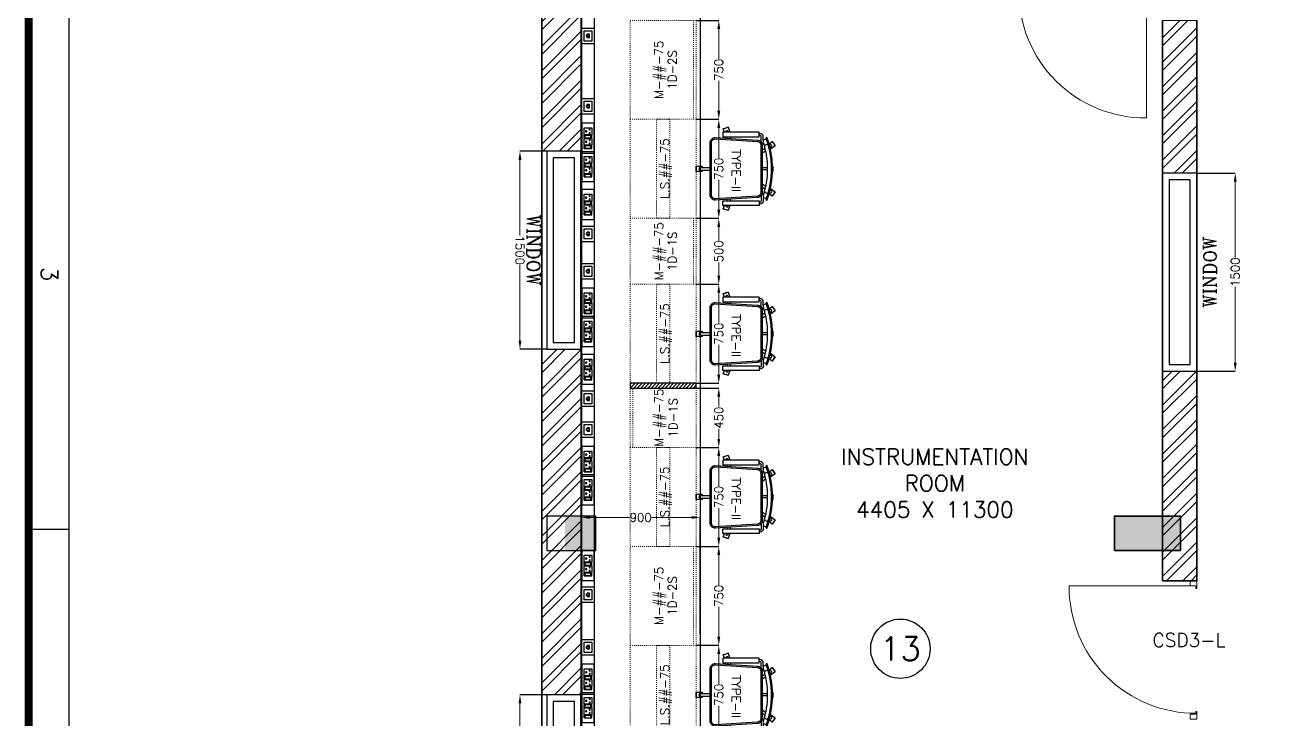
# Model space of a CAD drawing. Extents: x -52083 to 49512, y -145230 to 20224.
# Drawn here: x -50625 to -41232, y -110304 to -105041 of the extents above; entities that cross this region are included whole.
import ezdxf
from ezdxf.enums import TextEntityAlignment as Align

# ---------------------------------------------------------------- set-up
doc = ezdxf.new("R2010")
doc.units = 0
doc.header["$LTSCALE"] = 0.5
doc.header["$MEASUREMENT"] = 0
doc.header["$PDMODE"] = 32
doc.linetypes.add('ACAD_ISO03W100', pattern=[30, 12, -18])
for name, color, linetype, lineweight in [('1050x2100 Door', 6, 'Continuous', 5), ('COL', 1, 'Continuous', 35), ('DIM', 3, 'Continuous', 5), ('Hatch-1', 8, 'Continuous', 5), ('Sa-Block Text', 7, 'Continuous', 18), ('wall-1', 7, 'Continuous', 35)]:
    doc.layers.add(name, color=color, linetype=linetype, lineweight=lineweight)
for name, color, linetype in [('Asbuilt', 7, 'Continuous'), ('GC-2', 22, 'Continuous'), ('GF-1', 21, 'Continuous'), ('PDF_Text', 5, 'Continuous'), ('SA-6MRP', 1, 'Continuous'), ('SA-6MUP', 223, 'Continuous'), ('SA-FUR', 3, 'Continuous'), ('SA-Lan', 3, 'Continuous'), ('TITLE', 7, 'Continuous')]:
    doc.layers.add(name, color=color, linetype=linetype)
doc.styles.add('RomanS', font='romans.shx')
doc.styles.get("Standard").update_dxf_attribs({"font": 'romans.shx'})
doc.dimstyles.new('Sa-dim', dxfattribs={"dimtxt": 65, "dimasz": 65, "dimexe": 0, "dimexo": 0, "dimtad": 0, "dimdec": 0, "dimdsep": 46, "dimtxsty": 'Standard', "dimcen": 0, "dimclrd": 256, "dimclre": 7, "dimclrt": 1, "dimadec": 0, "dimazin": 0, "dimtfac": 1, "dimtdec": 0, "dimtmove": 0, "dimatfit": 3, "dimfxl": 1, "dimlwd": -1, "dimarcsym": 0})
pattern_1 = [(45, (22946.7, -16431.28), (-92.80777, 92.80777), []), (45, (23008.57, -16431.28), (-92.80777, 92.80777), [])]

# ---------------------------------------------------------------- blocks, each defined once
blk = doc.blocks.new('A$C66962185')
at = {"layer": 'TITLE'}
for p, q in [((203723, -139882), (1210, -139882)), ((51190, -141178), (51190, -139882))]:
    blk.add_line(p, q, dxfattribs=at)
at = {"layer": 'TITLE', "const_width": 250}
blk.add_lwpolyline([(205020, 0), (205020, -141178), (0, -141178), (0, 0)], close=True, dxfattribs=at)
at = {"layer": 'TITLE', "style": 'RomanS'}
blk.add_text('3', height=537, dxfattribs=at).set_placement((43009, -140511), align=Align.MIDDLE)
blk = doc.blocks.new('1050x2100')
at = {"layer": '1050x2100 Door'}
for p, q in [((289971.9, 46661.9), (289971.9, 46711.8)), ((289971.9, 46711.8), (290030.3, 46711.8)), ((289971.9, 46661.9), (289971.9, 46711.8)), ((290010.2, 46661.9), (290010.2, 46705.1)), ((290010.2, 46705.1), (290030.3, 46705.1)), ((290030.3, 46705.1), (290030.3, 46711.8)), ((291021.9, 46711.8), (290963.5, 46711.8)), ((290963.5, 46705.1), (290963.5, 46711.8)), ((290983.6, 46705.1), (290963.5, 46705.1)), ((290983.6, 46661.9), (290983.6, 46705.1)), ((291021.9, 46661.9), (291021.9, 46711.8)), ((289971.9, 46661.9), (290010.2, 46661.9)), ((291021.9, 46661.9), (290983.6, 46661.9)), ((290983.6, 46661.9), (290983.6, 45743.9))]:
    blk.add_line(p, q, dxfattribs=at)
blk.add_arc((290976, 46702.9), 959, 179.47012, 270.45631, dxfattribs=at)
blk = doc.blocks.new('*U109')
at = {"color": 5}
blk.add_wipeout([(50, 400), (50, 240), (1450, 240), (1450, 400)], dxfattribs=at)
blk.add_wipeout([(0, 450), (0, 190), (1500, 190), (1500, 450)], dxfattribs=at)
for points in [[(0, 450), (0, 190), (1500, 190), (1500, 450)], [(50, 400), (50, 240), (1450, 240), (1450, 400)]]:
    blk.add_lwpolyline(points, close=True, dxfattribs=at)
blk = doc.blocks.new('*D961')
at = {"layer": 'Defpoints', "color": 0}
for p in [(-41742.5, -106165.7), (-41451.3, -106165.7), (-41742.5, -107665.7)]:
    blk.add_point(p, dxfattribs=at)
at = {"layer": 'DIM', "color": 7, "lineweight": -2}
for p, q in [((-41742.5, -106165.7), (-41451.3, -106165.7)), ((-41742.5, -107665.7), (-41451.3, -107665.7))]:
    blk.add_line(p, q, dxfattribs=at)
at = {"layer": 'DIM'}
for p, q in [((-41451.3, -106230.7), (-41451.3, -106805.2)), ((-41451.3, -107600.7), (-41451.3, -107026.2))]:
    blk.add_line(p, q, dxfattribs=at)
for points in [[(-41462.1, -106230.7), (-41440.5, -106230.7), (-41451.3, -106165.7)], [(-41462.1, -107600.7), (-41440.5, -107600.7), (-41451.3, -107665.7)]]:
    blk.add_solid(points, dxfattribs=at)
at = {"layer": 'DIM', "color": 1, "insert": (-41451.3, -106915.7), "char_height": 65, "attachment_point": 5, "rotation": 90}
blk.add_mtext('1500', dxfattribs=at)
blk = doc.blocks.new('*D966')
at = {"layer": 'Defpoints', "color": 0}
for p in [(-46871.8, -110119.1), (-46669.5, -110119.1), (-46669.5, -111619.1)]:
    blk.add_point(p, dxfattribs=at)
at = {"layer": 'DIM', "color": 7, "lineweight": -2}
for p, q in [((-46669.5, -110119.1), (-46871.8, -110119.1)), ((-46669.5, -111619.1), (-46871.8, -111619.1))]:
    blk.add_line(p, q, dxfattribs=at)
at = {"layer": 'DIM'}
for p, q in [((-46871.8, -110184.1), (-46871.8, -110758.6)), ((-46871.8, -111554.1), (-46871.8, -110979.6))]:
    blk.add_line(p, q, dxfattribs=at)
for points in [[(-46882.7, -110184.1), (-46861, -110184.1), (-46871.8, -110119.1)], [(-46882.7, -111554.1), (-46861, -111554.1), (-46871.8, -111619.1)]]:
    blk.add_solid(points, dxfattribs=at)
at = {"layer": 'DIM', "color": 1, "insert": (-46871.8, -110869.1), "char_height": 65, "attachment_point": 5, "rotation": 270}
blk.add_mtext('1500', dxfattribs=at)
blk = doc.blocks.new('*D967')
at = {"layer": 'Defpoints', "color": 0}
for p in [(-46871.8, -105999.3), (-46669.5, -105999.3), (-46669.5, -107499.3)]:
    blk.add_point(p, dxfattribs=at)
at = {"layer": 'DIM', "color": 7, "lineweight": -2}
for p, q in [((-46669.5, -105999.3), (-46871.8, -105999.3)), ((-46669.5, -107499.3), (-46871.8, -107499.3))]:
    blk.add_line(p, q, dxfattribs=at)
at = {"layer": 'DIM'}
for p, q in [((-46871.8, -106064.3), (-46871.8, -106638.8)), ((-46871.8, -107434.3), (-46871.8, -106859.8))]:
    blk.add_line(p, q, dxfattribs=at)
for points in [[(-46882.7, -106064.3), (-46861, -106064.3), (-46871.8, -105999.3)], [(-46882.7, -107434.3), (-46861, -107434.3), (-46871.8, -107499.3)]]:
    blk.add_solid(points, dxfattribs=at)
at = {"layer": 'DIM', "color": 1, "insert": (-46871.8, -106749.3), "char_height": 65, "attachment_point": 5, "rotation": 270}
blk.add_mtext('1500', dxfattribs=at)
blk = doc.blocks.new('*U100')
at = {"layer": 'SA-FUR', "color": 230, "linetype": 'ACAD_ISO03W100', "lineweight": 13}
for points in [[(750, 500), (0, 500), (0, 0), (750, 0)], [(750, 200), (0, 200), (0, 300), (750, 300)]]:
    blk.add_lwpolyline(points, close=True, dxfattribs=at)
at = {"layer": 'SA-FUR', "color": 7}
blk.add_attdef('TAG-2', text='', height=65, rotation=180, dxfattribs=at).set_placement((375, 295), align=Align.CENTER)
blk = doc.blocks.new('*U91')
at = {"layer": 'SA-FUR', "color": 230, "linetype": 'ACAD_ISO03W100', "lineweight": 13}
blk.add_line((750, 20), (0, 20), dxfattribs=at)
blk.add_lwpolyline([(0, 500), (750, 500), (750, 0), (0, 0)], close=True, dxfattribs=at)
at = {"layer": 'SA-FUR', "color": 7}
for tag, p in [('TAG', (375, 250)), ('TAG-2', (375, 148.4))]:
    blk.add_attdef(tag, text='', height=65, dxfattribs=at).set_placement(p, align=Align.CENTER)
blk = doc.blocks.new('*D1107')
at = {"layer": 'Defpoints', "color": 0}
for p in [(-45536.6, -109743.7), (-45365.2, -109743.7), (-45536.6, -110493.7)]:
    blk.add_point(p, dxfattribs=at)
at = {"layer": 'DIM', "color": 7, "lineweight": -2}
for p, q in [((-45536.6, -109743.7), (-45365.2, -109743.7)), ((-45536.6, -110493.7), (-45365.2, -110493.7))]:
    blk.add_line(p, q, dxfattribs=at)
at = {"layer": 'DIM'}
for p, q in [((-45365.2, -109808.7), (-45365.2, -110034.5)), ((-45365.2, -110428.7), (-45365.2, -110202.9))]:
    blk.add_line(p, q, dxfattribs=at)
for points in [[(-45376.1, -109808.7), (-45354.4, -109808.7), (-45365.2, -109743.7)], [(-45376.1, -110428.7), (-45354.4, -110428.7), (-45365.2, -110493.7)]]:
    blk.add_solid(points, dxfattribs=at)
at = {"layer": 'DIM', "color": 1, "insert": (-45365.2, -110118.7), "char_height": 65, "attachment_point": 5, "rotation": 90}
blk.add_mtext('750', dxfattribs=at)
blk = doc.blocks.new('*D1108')
at = {"layer": 'Defpoints', "color": 0}
for p in [(-45536.6, -108993.7), (-45365.2, -108993.7), (-45536.6, -109743.7)]:
    blk.add_point(p, dxfattribs=at)
at = {"layer": 'DIM', "color": 7, "lineweight": -2}
for p, q in [((-45536.6, -108993.7), (-45365.2, -108993.7)), ((-45536.6, -109743.7), (-45365.2, -109743.7))]:
    blk.add_line(p, q, dxfattribs=at)
at = {"layer": 'DIM'}
for p, q in [((-45365.2, -109058.7), (-45365.2, -109284.5)), ((-45365.2, -109678.7), (-45365.2, -109452.9))]:
    blk.add_line(p, q, dxfattribs=at)
for points in [[(-45376.1, -109058.7), (-45354.4, -109058.7), (-45365.2, -108993.7)], [(-45376.1, -109678.7), (-45354.4, -109678.7), (-45365.2, -109743.7)]]:
    blk.add_solid(points, dxfattribs=at)
at = {"layer": 'DIM', "color": 1, "insert": (-45365.2, -109368.7), "char_height": 65, "attachment_point": 5, "rotation": 90}
blk.add_mtext('750', dxfattribs=at)
blk = doc.blocks.new('PCH-7022')
at = {"layer": 'GC-2', "color": 30, "ltscale": 10}
for p, q in [((-180.7, 231.7), (-179.9, 230.6)), ((-164.5, 243.5), (-159, 235.9)), ((-154.6, 195.8), (-142.2, 178.7)), ((-133.4, 200.6), (-117.5, 178.7)), ((-18.7, 254.1), (-19.1, 259.1)), ((-7.5, 214.3), (-7.5, 178.7)), ((7.5, 214.3), (7.5, 178.7)), ((18.7, 254.1), (19.1, 259.1)), ((133.4, 200.6), (117.5, 178.7)), ((154.6, 195.8), (142.2, 178.7)), ((164.5, 243.5), (159, 235.9)), ((180.7, 231.7), (179.9, 230.6)), ((-282.4, -81.2), (-277.5, -79.7)), ((-242.5, -68.3), (-227.6, -63.4)), ((-242.5, -89.3), (-229, -84.9)), ((242.5, -68.3), (227.6, -63.4)), ((242.5, -89.3), (229, -84.9)), ((282.4, -81.2), (277.5, -79.7)), ((-10, -293.7), (-10, -221.3)), ((10, -293.7), (10, -221.3))]:
    blk.add_line(p, q, dxfattribs=at)
for points in [[(-234.1, 213.6), (-234.1, 213.6, 0.416344), (-237.1, 207.2, 0.412086), (-230.7, 204.2), (-230.7, 204.2, -0.174031), (230.7, 204.2), (230.7, 204.2, 0.412086), (237.1, 207.2), (237.1, 207.2, 0.416344), (234.1, 213.6), (234.1, 213.6, 0.174031)], [(-195, -221.3), (195, -221.3, 0.414214), (235, -181.3), (215, 138.7, 0.414214), (175, 178.7), (-175, 178.7, 0.414214), (-215, 138.7), (-235, -181.3, 0.414214)], [(-195, -211.3), (195, -211.3, 0.414214), (225, -181.3), (205, 138.7, 0.414214), (175, 168.7), (-175, 168.7, 0.414214), (-205, 138.7), (-225, -181.3, 0.414214)]]:
    blk.add_lwpolyline(points, format="xyb", close=True, dxfattribs=at)
for points in [[(-237.1, 207.2), (-237.1, 207.2)], [(-277.5, -122.7), (-242.5, -122.7), (-242.5, 152.3), (-277.5, 152.3)], [(277.5, -122.7), (242.5, -122.7), (242.5, 152.3), (277.5, 152.3)]]:
    blk.add_lwpolyline(points, close=True, dxfattribs=at)
for points in [[(-225.9, 205.9), (-220.6, 191.5, 0.403288), (-201.9, 182.4), (-201.9, 182.4, -0.158526), (201.9, 182.4), (201.9, 182.4, 0.403288), (220.6, 191.5), (225.9, 205.9)], [(-193.1, 216.5, 0.029136), (-192.6, 216.6)], [(-188.5, 217.8), (-182.3, 202.3, 0.378791), (-164.6, 193.3)], [(19.1, 259.1, 0.013665), (-19.1, 259.1)], [(188.5, 217.8), (182.3, 202.3), (182.3, 202.3, -0.378791), (164.6, 193.3)], [(192.6, 216.6, 0.029136), (193.1, 216.5, 0.029136)], [(-214.2, 183.7), (-242.5, 183.7, 0.414214), (-267.5, 158.7), (-267.5, 152.3)], [(-201.5, 168.7), (-242.5, 168.7, 0.414214), (-252.5, 158.7), (-252.5, 152.3)], [(-185.7, 177.3, 0.311343), (-195, 183.7), (-197.6, 183.7)], [(185.7, 177.3, -0.311343), (195, 183.7), (197.6, 183.7)], [(201.5, 168.7), (242.5, 168.7, -0.414214), (252.5, 158.7), (252.5, 152.3)], [(214.2, 183.7), (242.5, 183.7, -0.414214), (267.5, 158.7), (267.5, 152.3)]]:
    blk.add_lwpolyline(points, format="xyb", dxfattribs=at)
for points in [[(-190.2, 227.7), (-207.2, 251.2), (-174.8, 274.7), (-148.4, 238.3)], [(148.4, 238.3), (174.8, 274.7), (207.2, 251.2), (190.2, 227.7)], [(-277.5, -111.2), (-302.9, -119.5), (-315.3, -81.4), (-277.5, -69.1)], [(277.5, -69.1), (315.3, -81.4), (302.9, -119.5), (277.5, -111.2)], [(10, -280), (20, -280), (20, -325), (-20, -325), (-20, -280), (-10, -280)]]:
    blk.add_lwpolyline(points, dxfattribs=at)
for centre, radius, start, end in [((0, 0), 325, 122.47188, 129.52812), ((-172.6, 237.6), 10, 36, 216), ((172.6, 237.6), 10, 324, 144), ((0, 0), 325, 50.47188, 57.52812), ((0, 0), 325, 194.47188, 201.52812), ((-279.3, -90.7), 10, 108, 280.28772), ((279.3, -90.7), 10, 259.71228, 72), ((0, 0), 325, 338.47188, 345.52812), ((0, 0), 325, 266.47188, 273.52812), ((0, -293.7), 10, 180, 0)]:
    blk.add_arc(centre, radius, start, end, dxfattribs=at)
at = {"layer": 'PDF_Text', "insert": (13.6, -21), "char_height": 65, "width": 310.353, "attachment_point": 5}
blk.add_mtext('{\\C1;TYPE-II}', dxfattribs=at)
blk = doc.blocks.new('*D1109')
at = {"layer": 'Defpoints', "color": 0}
for p in [(-45536.6, -108243.7), (-45365.2, -108243.7), (-45536.6, -108993.7)]:
    blk.add_point(p, dxfattribs=at)
at = {"layer": 'DIM', "color": 7, "lineweight": -2}
for p, q in [((-45536.6, -108243.7), (-45365.2, -108243.7)), ((-45536.6, -108993.7), (-45365.2, -108993.7))]:
    blk.add_line(p, q, dxfattribs=at)
at = {"layer": 'DIM'}
for p, q in [((-45365.2, -108308.7), (-45365.2, -108534.5)), ((-45365.2, -108928.7), (-45365.2, -108702.9))]:
    blk.add_line(p, q, dxfattribs=at)
for points in [[(-45376.1, -108308.7), (-45354.4, -108308.7), (-45365.2, -108243.7)], [(-45376.1, -108928.7), (-45354.4, -108928.7), (-45365.2, -108993.7)]]:
    blk.add_solid(points, dxfattribs=at)
at = {"layer": 'DIM', "color": 1, "insert": (-45365.2, -108618.7), "char_height": 65, "attachment_point": 5, "rotation": 90}
blk.add_mtext('750', dxfattribs=at)
blk = doc.blocks.new('*U102')
at = {"layer": 'SA-FUR', "color": 230, "linetype": 'ACAD_ISO03W100', "lineweight": 13}
blk.add_line((450, 20), (0, 20), dxfattribs=at)
blk.add_lwpolyline([(0, 500), (450, 500), (450, 0), (0, 0)], close=True, dxfattribs=at)
at = {"layer": 'SA-FUR', "color": 7}
for tag, p in [('TAG-2', (225, 357.8)), ('TAG', (225, 250))]:
    blk.add_attdef(tag, text='', height=65, rotation=180, dxfattribs=at).set_placement(p, align=Align.CENTER)
blk = doc.blocks.new('*D1115')
at = {"layer": 'Defpoints', "color": 0}
for p in [(-45536.6, -107793.7), (-45536.6, -108243.7), (-45365.2, -108243.7)]:
    blk.add_point(p, dxfattribs=at)
at = {"layer": 'DIM', "color": 7, "lineweight": -2}
for p, q in [((-45536.6, -107793.7), (-45365.2, -107793.7)), ((-45536.6, -108243.7), (-45365.2, -108243.7))]:
    blk.add_line(p, q, dxfattribs=at)
at = {"layer": 'DIM'}
for p, q in [((-45365.2, -107858.7), (-45365.2, -107934.5)), ((-45365.2, -108178.7), (-45365.2, -108102.9))]:
    blk.add_line(p, q, dxfattribs=at)
for points in [[(-45376.1, -107858.7), (-45354.4, -107858.7), (-45365.2, -107793.7)], [(-45376.1, -108178.7), (-45354.4, -108178.7), (-45365.2, -108243.7)]]:
    blk.add_solid(points, dxfattribs=at)
at = {"layer": 'DIM', "color": 1, "insert": (-45365.2, -108018.7), "char_height": 65, "attachment_point": 5, "rotation": 90}
blk.add_mtext('450', dxfattribs=at)
blk = doc.blocks.new('A$C054a1436')
at = {"color": 1}
blk.add_circle((225, 225), 225, dxfattribs=at)
blk.add_attdef('T1', text='', height=180).set_placement((225, 225), align=Align.MIDDLE_CENTER)
blk = doc.blocks.new('*D1159')
at = {"layer": 'Defpoints', "color": 0}
for p in [(-46406.6, -108774.1), (-46406.6, -109658), (-45506.6, -109658)]:
    blk.add_point(p, dxfattribs=at)
at = {"layer": 'Hatch-1', "color": 7, "lineweight": -2}
for p, q in [((-46406.6, -109658), (-46406.6, -108774.1)), ((-45506.6, -109658), (-45506.6, -108774.1))]:
    blk.add_line(p, q, dxfattribs=at)
at = {"layer": 'Hatch-1'}
for p, q in [((-46341.6, -108774.1), (-46040.8, -108774.1)), ((-45571.6, -108774.1), (-45872.4, -108774.1))]:
    blk.add_line(p, q, dxfattribs=at)
for points in [[(-46341.6, -108763.3), (-46341.6, -108784.9), (-46406.6, -108774.1)], [(-45571.6, -108763.3), (-45571.6, -108784.9), (-45506.6, -108774.1)]]:
    blk.add_solid(points, dxfattribs=at)
at = {"layer": 'Hatch-1', "color": 1, "insert": (-45956.6, -108774.1), "char_height": 65, "attachment_point": 5}
blk.add_mtext('900', dxfattribs=at)
blk = doc.blocks.new('*D1164')
at = {"layer": 'Defpoints', "color": 0}
for p in [(-45536.6, -106507), (-45365.2, -106507), (-45536.6, -107007)]:
    blk.add_point(p, dxfattribs=at)
at = {"layer": 'DIM', "color": 7, "lineweight": -2}
for p, q in [((-45536.6, -106507), (-45365.2, -106507)), ((-45536.6, -107007), (-45365.2, -107007))]:
    blk.add_line(p, q, dxfattribs=at)
at = {"layer": 'DIM'}
for p, q in [((-45365.2, -106572), (-45365.2, -106672.8)), ((-45365.2, -106942), (-45365.2, -106841.2))]:
    blk.add_line(p, q, dxfattribs=at)
for points in [[(-45376.1, -106572), (-45354.4, -106572), (-45365.2, -106507)], [(-45376.1, -106942), (-45354.4, -106942), (-45365.2, -107007)]]:
    blk.add_solid(points, dxfattribs=at)
at = {"layer": 'DIM', "color": 1, "insert": (-45365.2, -106757), "char_height": 65, "attachment_point": 5, "rotation": 90}
blk.add_mtext('500', dxfattribs=at)
blk = doc.blocks.new('*D1165')
at = {"layer": 'Defpoints', "color": 0}
for p in [(-45536.6, -105007), (-45365.2, -105007), (-45536.6, -105757)]:
    blk.add_point(p, dxfattribs=at)
at = {"layer": 'DIM', "color": 7, "lineweight": -2}
for p, q in [((-45536.6, -105007), (-45365.2, -105007)), ((-45536.6, -105757), (-45365.2, -105757))]:
    blk.add_line(p, q, dxfattribs=at)
at = {"layer": 'DIM'}
for p, q in [((-45365.2, -105072), (-45365.2, -105297.8)), ((-45365.2, -105692), (-45365.2, -105466.2))]:
    blk.add_line(p, q, dxfattribs=at)
for points in [[(-45376.1, -105072), (-45354.4, -105072), (-45365.2, -105007)], [(-45376.1, -105692), (-45354.4, -105692), (-45365.2, -105757)]]:
    blk.add_solid(points, dxfattribs=at)
at = {"layer": 'DIM', "color": 1, "insert": (-45365.2, -105382), "char_height": 65, "attachment_point": 5, "rotation": 90}
blk.add_mtext('750', dxfattribs=at)
blk = doc.blocks.new('*U93')
at = {"layer": 'SA-FUR', "color": 230, "linetype": 'ACAD_ISO03W100', "lineweight": 13}
blk.add_line((500, 20), (0, 20), dxfattribs=at)
blk.add_lwpolyline([(0, 500), (500, 500), (500, 0), (0, 0)], close=True, dxfattribs=at)
at = {"layer": 'SA-FUR', "color": 7}
for tag, p in [('TAG', (250, 250)), ('TAG-2', (250, 148.4))]:
    blk.add_attdef(tag, text='', height=65, dxfattribs=at).set_placement(p, align=Align.CENTER)
blk = doc.blocks.new('*D1166')
at = {"layer": 'Defpoints', "color": 0}
for p in [(-45536.6, -105757), (-45365.2, -105757), (-45491.6, -106507)]:
    blk.add_point(p, dxfattribs=at)
at = {"layer": 'DIM', "color": 7, "lineweight": -2}
for p, q in [((-45536.6, -105757), (-45365.2, -105757)), ((-45491.6, -106507), (-45365.2, -106507))]:
    blk.add_line(p, q, dxfattribs=at)
at = {"layer": 'DIM'}
for p, q in [((-45365.2, -105822), (-45365.2, -106047.8)), ((-45365.2, -106442), (-45365.2, -106216.2))]:
    blk.add_line(p, q, dxfattribs=at)
for points in [[(-45376.1, -105822), (-45354.4, -105822), (-45365.2, -105757)], [(-45376.1, -106442), (-45354.4, -106442), (-45365.2, -106507)]]:
    blk.add_solid(points, dxfattribs=at)
at = {"layer": 'DIM', "color": 1, "insert": (-45365.2, -106132), "char_height": 65, "attachment_point": 5, "rotation": 90}
blk.add_mtext('750', dxfattribs=at)
blk = doc.blocks.new('*U132')
for points in [[(-59.4, 46), (59.4, 46), (59.4, -46), (-59.4, -46)], [(-39.1, 29.8), (39.1, 29.8), (39.1, -29.8), (-39.1, -29.8)], [(12.4, 5.6), (5.4, 5.6), (5.4, 14.6), (-5.4, 14.6), (-5.4, 5.6), (-12.4, 5.6), (-12.4, -10.5), (12.4, -10.5)], [(11.1, 4.3), (4.1, 4.3), (4.1, 13.4), (-4.1, 13.4), (-4.1, 4.3), (-11.1, 4.3), (-11.1, -9.2), (11.1, -9.2)]]:
    blk.add_lwpolyline(points, close=True)
at = {"layer": 'Sa-Block Text', "flags": 1}
for tag, p in [('PROJECTNAME', (15.2, 670.6)), ('FLOOR', (15.2, 581.1)), ('LABNAME', (15.2, 471.6)), ('ITEMNO:', (15.2, 374.3))]:
    blk.add_attdef(tag, text='', height=65, dxfattribs=at).set_placement(p, align=Align.MIDDLE_CENTER)
at = {"layer": 'Sa-Block Text'}
blk.add_attdef('CATALOGUE', text='', height=65, dxfattribs=at).set_placement((15.2, 223), align=Align.MIDDLE_CENTER)
blk = doc.blocks.new('*U130')
for p, q in [((-78.1, 29.8), (-78.1, -29.8)), ((-78.1, 29.8), (-78.1, -29.8)), ((-57.3, 29.8), (-78.1, 29.8)), ((-78.1, 29.8), (-57.3, 29.8)), ((-76.3, 23.3), (-76.3, -23.3)), ((-59.1, 23.3), (-76.3, 23.3)), ((-59.1, -23.3), (-59.1, 23.3)), ((-57.3, -29.8), (-57.3, 29.8)), ((-53.9, 29.8), (-1.7, 29.8)), ((-53.9, -29.8), (-53.9, 29.8)), ((-1.7, 29.8), (-1.7, -29.8)), ((1.7, 29.8), (1.7, -29.8)), ((1.7, 29.8), (1.7, -29.8)), ((22.5, 29.8), (1.7, 29.8)), ((1.7, 29.8), (22.5, 29.8)), ((3.5, 23.3), (3.5, -23.3)), ((20.7, 23.3), (3.5, 23.3)), ((20.7, -23.3), (20.7, 23.3)), ((22.5, -29.8), (22.5, 29.8)), ((25.9, -29.8), (25.9, 29.8)), ((25.9, 29.8), (78.1, 29.8)), ((78.1, 29.8), (78.1, -29.8)), ((-78.1, -29.8), (-57.3, -29.8)), ((-76.3, -21.2), (-59.1, -21.2)), ((-76.3, -23.3), (-59.1, -23.3)), ((-1.7, -29.8), (-53.9, -29.8)), ((1.7, -29.8), (22.5, -29.8)), ((3.5, -21.2), (20.7, -21.2)), ((3.5, -23.3), (20.7, -23.3)), ((78.1, -29.8), (25.9, -29.8))]:
    blk.add_line(p, q)
blk.add_lwpolyline([(-113, -46), (113, -46), (113, 46), (-113, 46)], close=True)
for centre, radius, start, end in [((-27.8, 14.7), 4.06, 307.15837, 232.84163), ((-27.8, 10.6), 2.59, 161.40312, 18.59688), ((52, 14.7), 4.06, 307.15837, 232.84163), ((52, 10.6), 2.59, 161.40312, 18.59688), ((-42.7, -11.6), 3.5, 5.26891, 272.51003), ((-39.9, -14), 2.82, 202.68381, 75.09514), ((-15.7, -14), 2.82, 104.90486, 337.31619), ((-12.9, -11.6), 3.5, 267.48997, 174.73109), ((37.1, -11.6), 3.5, 5.26891, 272.51003), ((39.9, -14), 2.82, 202.68381, 75.09514), ((64.1, -14), 2.82, 104.90486, 337.31619), ((66.9, -11.6), 3.5, 267.48997, 174.73109)]:
    blk.add_arc(centre, radius, start, end)
at = {"layer": 'Sa-Block Text', "flags": 1}
for tag, p in [('PROJECTNAME', (14.8, 619.1)), ('FLOOR', (14.8, 529.6)), ('LABNAME', (14.8, 420.1)), ('ITEMNO:', (14.8, 322.8))]:
    blk.add_attdef(tag, text='', height=65, dxfattribs=at).set_placement(p, align=Align.MIDDLE_CENTER)
at = {"layer": 'Sa-Block Text'}
blk.add_attdef('CATALOGUE', text='', height=65, dxfattribs=at).set_placement((14.8, 173.9), align=Align.MIDDLE_CENTER)
blk = doc.blocks.new('*U131')
at = {"ltscale": 300}
for p, q in [((-78.1, 29.8), (-78.1, -29.8)), ((-78.1, 29.8), (-78.1, -29.8)), ((-57.3, 29.8), (-78.1, 29.8)), ((-78.1, 29.8), (-57.3, 29.8)), ((-76.3, 23.3), (-76.3, -23.3)), ((-59.1, 23.3), (-76.3, 23.3)), ((-59.1, -23.3), (-59.1, 23.3)), ((-57.3, -29.8), (-57.3, 29.8)), ((-53.9, 29.8), (-1.7, 29.8)), ((-53.9, -29.8), (-53.9, 29.8)), ((-1.7, 29.8), (-1.7, -29.8)), ((1.7, 29.8), (1.7, -29.8)), ((1.7, 29.8), (1.7, -29.8)), ((22.5, 29.8), (1.7, 29.8)), ((1.7, 29.8), (22.5, 29.8)), ((3.5, 23.3), (3.5, -23.3)), ((20.7, 23.3), (3.5, 23.3)), ((20.7, -23.3), (20.7, 23.3)), ((22.5, -29.8), (22.5, 29.8)), ((25.9, -29.8), (25.9, 29.8)), ((25.9, 29.8), (78.1, 29.8)), ((78.1, 29.8), (78.1, -29.8)), ((-78.1, -29.8), (-57.3, -29.8)), ((-76.3, -21.2), (-59.1, -21.2)), ((-76.3, -23.3), (-59.1, -23.3)), ((-1.7, -29.8), (-53.9, -29.8)), ((1.7, -29.8), (22.5, -29.8)), ((3.5, -21.2), (20.7, -21.2)), ((3.5, -23.3), (20.7, -23.3)), ((78.1, -29.8), (25.9, -29.8))]:
    blk.add_line(p, q, dxfattribs=at)
blk.add_lwpolyline([(-113, -46), (113, -46), (113, 46), (-113, 46)], close=True, dxfattribs=at)
for centre, radius, start, end in [((-27.8, 14.7), 4.06, 307.15837, 232.84163), ((-27.8, 10.6), 2.59, 161.40312, 18.59688), ((52, 14.7), 4.06, 307.15837, 232.84163), ((52, 10.6), 2.59, 161.40312, 18.59688), ((-42.7, -11.6), 3.5, 5.26891, 272.51003), ((-39.9, -14), 2.82, 202.68381, 75.09514), ((-15.7, -14), 2.82, 104.90486, 337.31619), ((-12.9, -11.6), 3.5, 267.48997, 174.73109), ((37.1, -11.6), 3.5, 5.26891, 272.51003), ((39.9, -14), 2.82, 202.68381, 75.09514), ((64.1, -14), 2.82, 104.90486, 337.31619), ((66.9, -11.6), 3.5, 267.48997, 174.73109)]:
    blk.add_arc(centre, radius, start, end, dxfattribs=at)
at = {"layer": 'Sa-Block Text', "flags": 1}
for tag, p in [('PROJECTNAME', (102.4, 776)), ('FLOOR', (102.4, 686.5)), ('LABNAME', (102.4, 577)), ('ITEMNO:', (102.4, 479.7))]:
    blk.add_attdef(tag, text='', height=65, dxfattribs=at).set_placement(p, align=Align.MIDDLE_CENTER)
at = {"layer": 'Sa-Block Text'}
blk.add_attdef('CATALOGUE', text='', height=65, dxfattribs=at).set_placement((102.4, 360.5), align=Align.MIDDLE_CENTER)
blk = doc.blocks.new('*D916')
at = {"layer": 'Defpoints', "color": 0}
for p in [(-45536.6, -107007), (-45536.6, -107757), (-45365.2, -107757)]:
    blk.add_point(p, dxfattribs=at)
at = {"layer": 'DIM', "color": 7, "lineweight": -2}
for p, q in [((-45536.6, -107007), (-45365.2, -107007)), ((-45536.6, -107757), (-45365.2, -107757))]:
    blk.add_line(p, q, dxfattribs=at)
at = {"layer": 'DIM'}
for p, q in [((-45365.2, -107072), (-45365.2, -107297.8)), ((-45365.2, -107692), (-45365.2, -107466.2))]:
    blk.add_line(p, q, dxfattribs=at)
for points in [[(-45376.1, -107072), (-45354.4, -107072), (-45365.2, -107007)], [(-45376.1, -107692), (-45354.4, -107692), (-45365.2, -107757)]]:
    blk.add_solid(points, dxfattribs=at)
at = {"layer": 'DIM', "color": 1, "insert": (-45365.2, -107382), "char_height": 65, "attachment_point": 5, "rotation": 90}
blk.add_mtext('750', dxfattribs=at)
blk = doc.blocks.new('BARE')
at = {"layer": 'COL'}
h = blk.add_hatch(color=256, dxfattribs=at)
h.dxf.hatch_style = 1
h.paths.add_polyline_path([(-28744.5, -11707.6), (-28979.5, -11707.6), (-28979.5, -11967.6), (-28744.5, -11967.6)])
h = blk.add_hatch(color=256, dxfattribs=at)
h.dxf.hatch_style = 1
h.paths.add_polyline_path([(-24314.5, -11707.6), (-24814.5, -11707.6), (-24814.5, -11967.6), (-24314.5, -11967.6)])
at = {"layer": 'SA-FUR'}
h = blk.add_hatch(dxfattribs=at)
h.set_pattern_fill('ANSI31', color=6, scale=150)
h.set_pattern_definition([(45, (22946.697, -16431.282), (-13.258252, 13.258252), [])])
h.paths.add_polyline_path([(-28484.7, -10737.6), (-27984.7, -10737.6), (-27984.7, -10700.9), (-28484.7, -10700.9)])
at = {"layer": 'Asbuilt', "color": 0}
blk.add_lwpolyline([(-28744.5, -11967.6), (-28744.5, -11707.6), (-29117.5, -11707.6), (-29117.5, -11967.6)], close=True, dxfattribs=at)
at = {"layer": 'COL'}
blk.add_line((-24314.5, -11967.6), (-24574.5, -11967.6), dxfattribs=at)
blk.add_lwpolyline([(-24814.5, -11967.6), (-24314.5, -11967.6), (-24314.5, -11707.6), (-24814.5, -11707.6)], close=True, dxfattribs=at)
at = {"layer": 'DIM'}
blk.add_line((-27954.7, -10391.9), (-27954.7, -15851.9), dxfattribs=at)
at = {"layer": 'SA-FUR'}
blk.add_line((-27954.7, -6450.9), (-27954.7, -15400.9), dxfattribs=at)
at = {"layer": 'SA-FUR', "color": 7}
blk.add_lwpolyline([(-28484.7, -10737.6), (-27984.7, -10737.6), (-27984.7, -10700.9), (-28484.7, -10700.9)], close=True, dxfattribs=at)
at = {"layer": 'wall-1', "color": 7}
for p, q in [((-29154.7, -1917.6), (-29154.7, -19577.6)), ((-28854.7, -15772.6), (-28854.7, -6770.9))]:
    blk.add_line(p, q, dxfattribs=at)
at = {"layer": 'wall-1'}
for p, q in [((-24450.5, -7952.6), (-24450.5, -12197.6)), ((-24190.5, -7952.6), (-24190.5, -12197.6)), ((-24190.5, -12197.6), (-24450.5, -12197.6))]:
    blk.add_line(p, q, dxfattribs=at)
ref = blk.add_blockref('A$C054a1436', (-26661.9, -12938.4))
ref.add_attrib('T1', '13', dxfattribs={"color": 1, "height": 180}).set_placement((-26436.9, -12713.4), align=Align.MIDDLE_CENTER)
at = {"layer": '1050x2100 Door'}
blk.add_blockref('1050x2100', (-315556.5, -54434.3), dxfattribs=at)
at = {"layer": '1050x2100 Door', "xscale": -1, "rotation": 270}
blk.add_blockref('1050x2100', (-70902.3, -303219.5), dxfattribs=at)
at = {"layer": 'GF-1', "color": 7, "rotation": 270}
for p in [(-27659.7, -9075.9), (-27659.7, -10325.9), (-27659.7, -11562.6), (-27659.7, -13062.6)]:
    blk.add_blockref('PCH-7022', p, dxfattribs=at)
at = {"layer": 'SA-6MRP', "color": 7, "rotation": 90}
blk.add_blockref('*U131', (-28804.7, -11293.6), dxfattribs=at)
at = {"layer": 'SA-6MUP', "color": 7, "rotation": 90}
for p in [(-28804.7, -11509.5), (-28804.7, -12082.3)]:
    blk.add_blockref('*U130', p, dxfattribs=at)
at = {"layer": 'SA-FUR'}
for name, p, rotation, values in [('*U91', (-27984.7, -8700.9), 90, {'TAG': 'M-##-75', 'TAG-2': '1D-2S'}), ('*U100', (-28484.7, -8700.9), 270, {'TAG-2': 'L.S.##-75'}), ('*U93', (-27984.7, -9950.9), 90, {'TAG': 'M-##-75', 'TAG-2': '1D-1S'}), ('*U100', (-28484.7, -9950.9), 270, {'TAG-2': 'L.S.##-75'}), ('*U102', (-28484.7, -10737.6), 270, {'TAG': 'M-##-75', 'TAG-2': '1D-1S'}), ('*U100', (-28484.7, -11187.6), 270, {'TAG-2': 'L.S.##-75'}), ('*U91', (-27984.7, -12687.6), 90, {'TAG': 'M-##-75', 'TAG-2': '1D-2S'}), ('*U100', (-28484.7, -12687.6), 270, {'TAG-2': 'L.S.##-75'})]:
    blk.add_blockref(name, p, dxfattribs=dict(at, rotation=rotation)).add_auto_attribs(values)
at = {"layer": 'SA-Lan', "color": 7, "rotation": 90}
for p in [(-28804.7, -8068.8), (-28804.7, -8601.9), (-28804.7, -10818.8), (-28804.7, -11051.9), (-28804.7, -12304.7), (-28804.7, -12702.4)]:
    blk.add_blockref('*U132', p, dxfattribs=at)
at = {"layer": '1050x2100 Door', "color": 0, "style": 'RomanS'}
blk.add_text('CSD3-L', height=103.23, dxfattribs=at).set_placement((-24526.8, -12699.8))
at = {"layer": 'PDF_Text', "char_height": 100, "attachment_point": 2, "style": 'RomanS'}
for insert, rotation in [((-29167.5, -9693.2), 270), ((-24140.5, -9859.6), 90)]:
    blk.add_mtext('{\\Fromanc|c0;WINDOW}', dxfattribs=dict(at, insert=insert, rotation=rotation))
at = {"layer": 'PDF_Text', "insert": (-26175.7, -11718.6), "char_height": 120, "width": 1501.998, "attachment_point": 8, "style": 'RomanS'}
blk.add_mtext('INSTRUMENTATION ROOM \\P{\\C0;4405 X 11300}', dxfattribs=at)
at = {"layer": 'SA-FUR', "color": 7}
for p in [(-11828.1, -20212.7), (-10178.1, -20212.7), (-8528.1, -20212.7), (-12428.4, -24228.4), (-10778.4, -24228.4), (-9128.4, -24228.4)]:
    blk.add_attdef('LS##90', text='', height=65, dxfattribs=at).set_placement(p, align=Align.CENTER)
at = {"layer": 'DIM', "color": 7}
for base, p1, p2, angle, picture, middle in [((-27813.3, -7950.9), (-27984.7, -8700.9), (-27984.7, -7950.9), 90, '*D1165', (-27813.3, -8325.9)), ((-27813.3, -9450.9), (-27984.7, -9950.9), (-27984.7, -9450.9), 90, '*D1164', (-27813.3, -9700.9)), ((-27813.3, -10700.9), (-27984.7, -9950.9), (-27984.7, -10700.9), 270, '*D916', (-27813.3, -10325.9)), ((-27813.3, -11187.6), (-27984.7, -11937.6), (-27984.7, -11187.6), 90, '*D1109', (-27813.3, -11562.6)), ((-27813.3, -11937.6), (-27984.7, -12687.6), (-27984.7, -11937.6), 90, '*D1108', (-27813.3, -12312.6)), ((-27813.3, -12687.6), (-27984.7, -13437.6), (-27984.7, -12687.6), 90, '*D1107', (-27813.3, -13062.6))]:
    dim = blk.add_linear_dim(base=base, p1=p1, p2=p2, angle=angle, dimstyle='Sa-dim', override={"dimtmove": 1}, dxfattribs=at)
    dim.commit()
    dim.dimension.update_dxf_attribs({"geometry": picture, "text_midpoint": middle, "insert": (17552, 97056.2)})
for base, p1, p2, picture, middle in [((-27813.3, -8700.9), (-27939.7, -9450.9), (-27984.7, -8700.9), '*D1166', (-27813.3, -9075.9)), ((-27813.3, -11187.6), (-27984.7, -10737.6), (-27984.7, -11187.6), '*D1115', (-27813.3, -10962.6))]:
    dim = blk.add_linear_dim(base=base, p1=p1, p2=p2, angle=90, dimstyle='Sa-dim', dxfattribs=at)
    dim.commit()
    dim.dimension.update_dxf_attribs({"geometry": picture, "text_midpoint": middle, "insert": (17552, 97056.2)})
at = {"layer": 'Hatch-1'}
dim = blk.add_aligned_dim(p1=(-27954.7, -12601.9), p2=(-28854.7, -12601.9), distance=-883.9, dimstyle='Sa-dim', dxfattribs=at)
dim.commit()
dim.dimension.update_dxf_attribs({"geometry": '*D1159', "text_midpoint": (-28404.7, -11718), "insert": (17552, 97056.2)})
at = {"rotation": 270}
for p in [(-29307.5, -8943.2), (-24640.5, -9109.6), (-29307.5, -13063)]:
    blk.add_blockref('*U109', p, dxfattribs=at)
at = {"layer": 'Hatch-1'}
h = blk.add_hatch(dxfattribs=at)
h.set_pattern_fill('ANSI32,_O', color=256, scale=350)
h.set_pattern_definition(pattern_1)
h.paths.add_polyline_path([(-29154.7, -8943.2), (-28857.5, -8943.2), (-28857.5, -5155.9), (-29154.7, -5155.9)])
h = blk.add_hatch(dxfattribs=at)
h.set_pattern_fill('ANSI32,_O', color=256, scale=350)
h.set_pattern_definition(pattern_1)
h.paths.add_polyline_path([(-24450.5, -7952.6), (-24190.5, -7952.6), (-24190.5, -9109.6), (-24450.5, -9109.6)])
h = blk.add_hatch(dxfattribs=at)
h.set_pattern_fill('ANSI32,_O', color=256, scale=350)
h.set_pattern_definition(pattern_1)
h.paths.add_polyline_path([(-28857.5, -13063), (-29154.7, -13063), (-29154.7, -10443.2), (-28857.5, -10443.2)])
h = blk.add_hatch(dxfattribs=at)
h.set_pattern_fill('ANSI32,_O', color=256, scale=350)
h.set_pattern_definition(pattern_1)
h.paths.add_polyline_path([(-24450.5, -10609.6), (-24190.5, -10609.6), (-24190.5, -12197.6), (-24450.5, -12197.6)])
at = {"color": 1}
blk.add_lwpolyline([(-28754.7, -16436.6), (-28754.7, -5396.6), (-28854.7, -5396.6), (-28854.7, -16436.6)], close=True, dxfattribs=at)
at = {"layer": 'Hatch-1'}
for points in [[(-29154.7, -8943.2), (-28857.5, -8943.2), (-28857.5, -5155.9), (-29154.7, -5155.9)], [(-24450.5, -7952.6), (-24190.5, -7952.6), (-24190.5, -9109.6), (-24450.5, -9109.6)], [(-28857.5, -13063), (-29154.7, -13063), (-29154.7, -10443.2), (-28857.5, -10443.2)], [(-24450.5, -10609.6), (-24190.5, -10609.6), (-24190.5, -12197.6), (-24450.5, -12197.6)]]:
    blk.add_lwpolyline(points, close=True, dxfattribs=at)
at = {"layer": 'SA-6MRP', "color": 7, "rotation": 90}
for p in [(-28804.7, -8843.6), (-28804.7, -10093.6), (-28804.7, -12944.1)]:
    blk.add_blockref('*U131', p, dxfattribs=at)
at = {"layer": 'SA-6MUP', "color": 7, "rotation": 90}
for p in [(-28804.7, -9059.5), (-28804.7, -9346.4), (-28804.7, -10309.5), (-28804.7, -10596.4), (-28804.7, -13160)]:
    blk.add_blockref('*U130', p, dxfattribs=at)
at = {"layer": 'SA-Lan', "color": 7, "rotation": 90}
for p in [(-28804.7, -9568.8), (-28804.7, -9851.9)]:
    blk.add_blockref('*U132', p, dxfattribs=at)
at = {"layer": 'DIM', "color": 7}
for base, p1, p2, picture, middle in [((-29319.9, -8943.2), (-29117.5, -10443.2), (-29117.5, -8943.2), '*D967', (-29319.9, -9693.2)), ((-29319.9, -13063), (-29117.5, -14563), (-29117.5, -13063), '*D966', (-29319.9, -13813))]:
    dim = blk.add_linear_dim(base=base, p1=p1, p2=p2, angle=90, dimstyle='Sa-dim', dxfattribs=at)
    dim.commit()
    dim.dimension.update_dxf_attribs({"geometry": picture, "text_midpoint": middle, "text_rotation": 270, "insert": (17552, 97056.2)})
dim = blk.add_linear_dim(base=(-23899.3, -9109.6), p1=(-24190.5, -10609.6), p2=(-24190.5, -9109.6), angle=90, dimstyle='Sa-dim', dxfattribs=at)
dim.commit()
dim.dimension.update_dxf_attribs({"geometry": '*D961', "text_midpoint": (-23899.3, -9859.6), "insert": (17552, 97056.2)})

msp = doc.modelspace()

# ---------------------------------------------------------------- block references
at = {"layer": 'TITLE', "xscale": 0.2362210059218341, "yscale": 0.2362210059218341, "zscale": 0.2362210059282006, "rotation": 270}
msp.add_blockref('A$C66962185', (-17245.7, -96770.3, 2637.8), dxfattribs=at)

# ---------------------------------------------------------------- next in the draw order: block references
at = {"color": 240}
msp.add_blockref('BARE', (-17552, -97056.2, 2637.8), dxfattribs=at)

doc.saveas('drawing.dxf')
